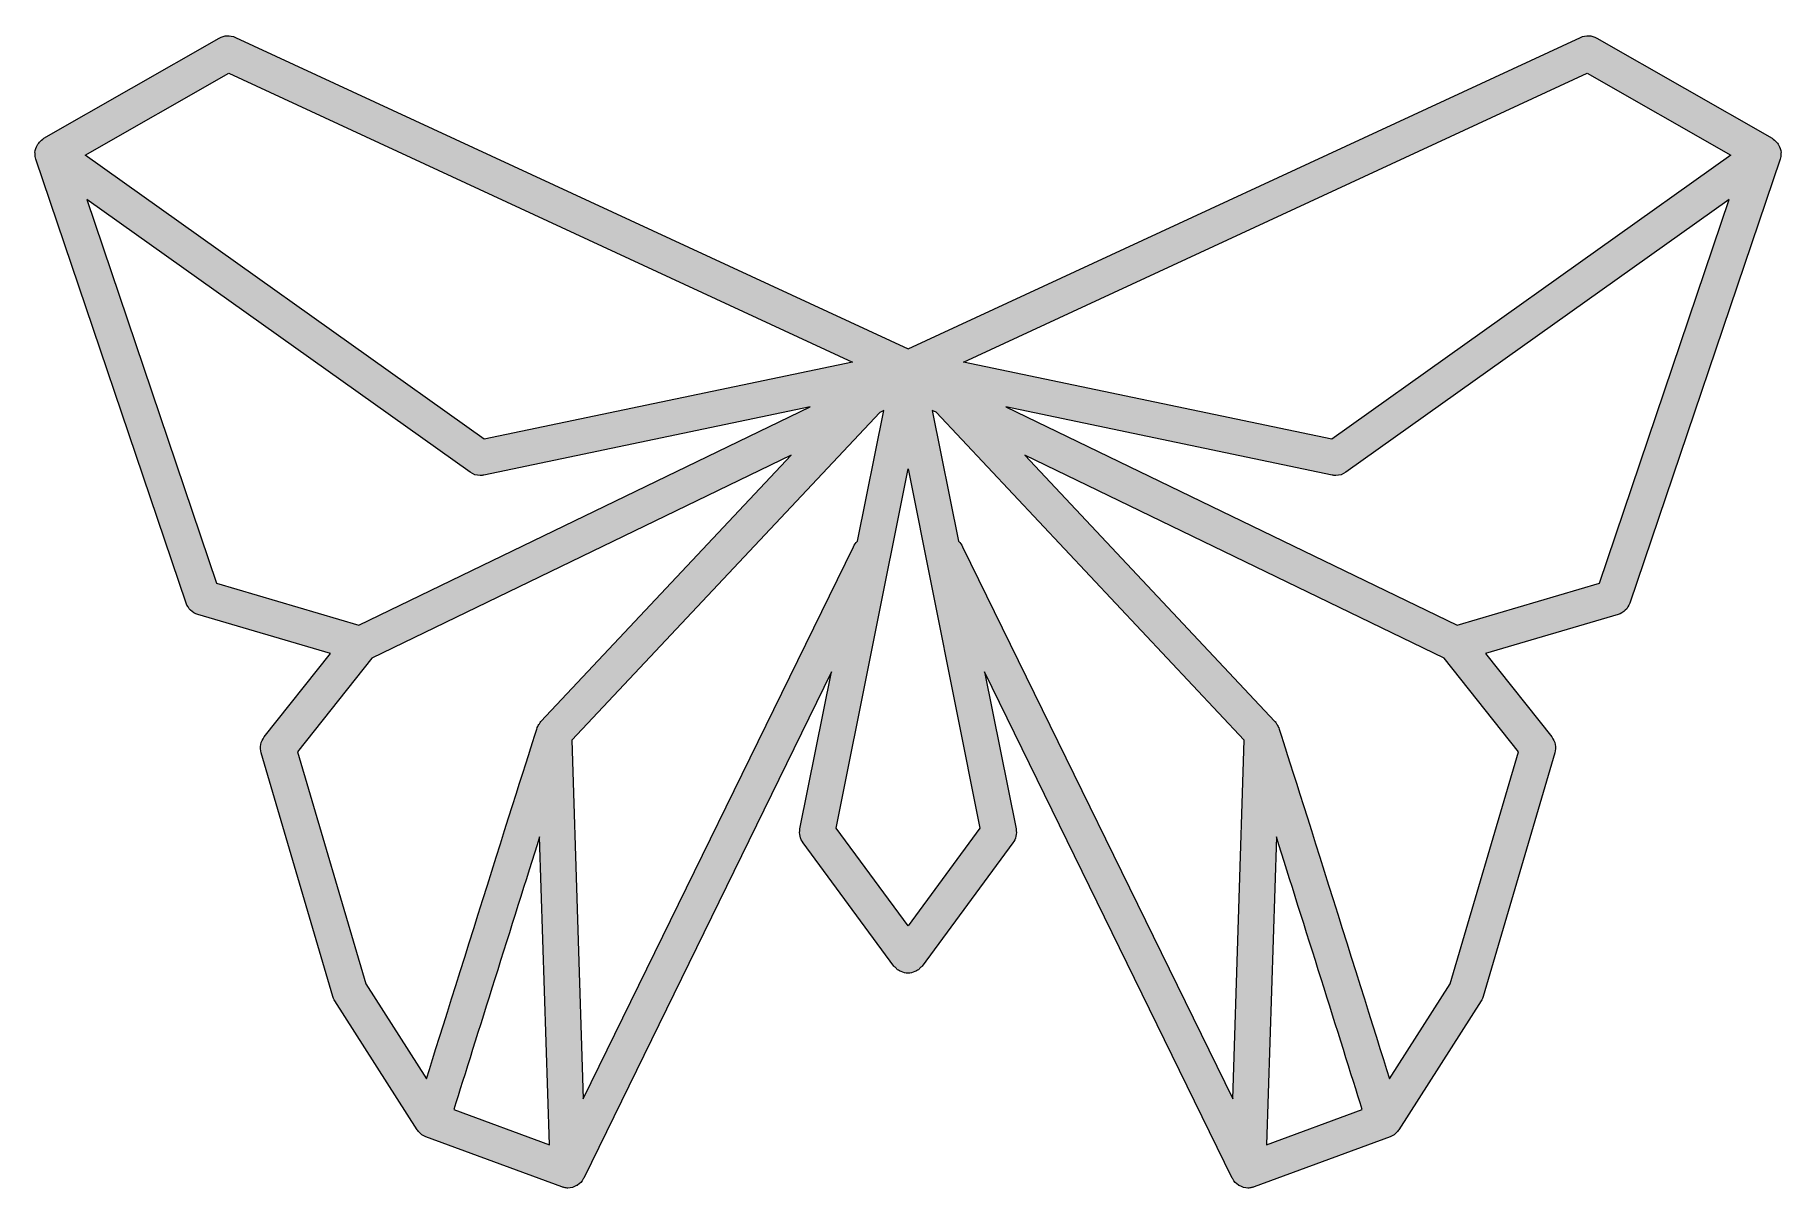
# Model space of a CAD drawing. Header units: inches. Extents: x 3.6 to 73.9, y 70.6 to 117.
import ezdxf

# ---------------------------------------------------------------- set-up
doc = ezdxf.new("R2010")
doc.units = ezdxf.units.IN
doc.header["$MEASUREMENT"] = 0
doc.layers.add('Layer 1', color=7, linetype='Continuous')

msp = doc.modelspace()

# ---------------------------------------------------------------- hatches: boundary and pattern name
at = {"layer": 'Layer 1', "true_color": 0xffffff}
h = msp.add_hatch(color=7, dxfattribs=at)
h.dxf.hatch_style = 2
edge = h.paths.add_edge_path()
edge.add_spline(control_points=[(73.897, 112.266), (73.897, 112.269), (73.895, 112.271), (73.895, 112.274), (73.888, 112.381), (73.853, 112.483), (73.8, 112.576), (73.786, 112.602), (73.766, 112.621), (73.748, 112.645), (73.701, 112.707), (73.647, 112.761), (73.582, 112.806), (73.565, 112.817), (73.558, 112.836), (73.54, 112.846), (73.54, 112.846), (66.483, 116.877), (66.483, 116.877), (66.285, 116.991), (66.043, 117.001), (65.834, 116.904), (65.834, 116.904), (38.773, 104.37), (38.773, 104.37), (38.773, 104.37), (11.711, 116.904), (11.711, 116.904), (11.502, 117.001), (11.26, 116.991), (11.062, 116.877), (11.062, 116.877), (4.006, 112.846), (4.006, 112.846), (3.988, 112.836), (3.981, 112.817), (3.964, 112.806), (3.899, 112.761), (3.846, 112.708), (3.799, 112.646), (3.781, 112.622), (3.76, 112.602), (3.745, 112.575), (3.693, 112.482), (3.658, 112.382), (3.651, 112.274), (3.651, 112.271), (3.649, 112.269), (3.649, 112.266), (3.648, 112.25), (3.658, 112.238), (3.658, 112.222), (3.659, 112.149), (3.662, 112.076), (3.686, 112.003), (3.686, 112.003), (9.734, 94.147), (9.734, 94.147), (9.807, 93.929), (9.983, 93.76), (10.204, 93.695), (10.204, 93.695), (15.533, 92.121), (15.533, 92.121), (15.533, 92.121), (12.874, 88.767), (12.874, 88.767), (12.731, 88.586), (12.685, 88.348), (12.75, 88.126), (12.75, 88.126), (15.63, 78.334), (15.63, 78.334), (15.649, 78.271), (15.677, 78.209), (15.712, 78.152), (15.712, 78.152), (19.024, 72.967), (19.024, 72.967), (19.054, 72.921), (19.094, 72.884), (19.133, 72.846), (19.146, 72.833), (19.155, 72.817), (19.17, 72.805), (19.232, 72.754), (19.3, 72.712), (19.376, 72.684), (19.376, 72.684), (24.849, 70.668), (24.849, 70.668), (24.865, 70.662), (24.88, 70.664), (24.896, 70.659), (24.914, 70.654), (24.928, 70.643), (24.946, 70.639), (24.996, 70.629), (25.046, 70.623), (25.094, 70.623), (25.218, 70.623), (25.336, 70.662), (25.443, 70.722), (25.454, 70.729), (25.464, 70.732), (25.475, 70.739), (25.573, 70.801), (25.65, 70.89), (25.708, 70.996), (25.713, 71.007), (25.726, 71.011), (25.73, 71.021), (25.73, 71.021), (35.693, 91.385), (35.693, 91.385), (35.693, 91.385), (34.427, 85.065), (34.427, 85.065), (34.388, 84.87), (34.434, 84.667), (34.552, 84.506), (34.552, 84.506), (38.202, 79.552), (38.202, 79.552), (38.218, 79.531), (38.243, 79.522), (38.261, 79.502), (38.292, 79.469), (38.315, 79.43), (38.353, 79.401), (38.375, 79.384), (38.402, 79.378), (38.426, 79.363), (38.449, 79.35), (38.471, 79.338), (38.495, 79.327), (38.585, 79.289), (38.678, 79.263), (38.771, 79.263), (38.771, 79.263), (38.773, 79.263), (38.773, 79.263), (38.773, 79.263), (38.774, 79.263), (38.774, 79.263), (38.868, 79.263), (38.961, 79.289), (39.05, 79.327), (39.074, 79.338), (39.096, 79.35), (39.119, 79.363), (39.143, 79.378), (39.17, 79.384), (39.192, 79.401), (39.23, 79.429), (39.253, 79.468), (39.284, 79.502), (39.302, 79.522), (39.327, 79.53), (39.343, 79.552), (39.343, 79.552), (42.993, 84.506), (42.993, 84.506), (43.111, 84.666), (43.157, 84.869), (43.118, 85.065), (43.118, 85.065), (41.852, 91.382), (41.852, 91.382), (41.852, 91.382), (51.815, 71.021), (51.815, 71.021), (51.82, 71.01), (51.833, 71.006), (51.837, 70.996), (51.896, 70.891), (51.973, 70.801), (52.07, 70.739), (52.081, 70.732), (52.091, 70.729), (52.102, 70.722), (52.208, 70.662), (52.327, 70.623), (52.451, 70.623), (52.5, 70.623), (52.55, 70.629), (52.599, 70.639), (52.618, 70.643), (52.631, 70.654), (52.649, 70.659), (52.665, 70.664), (52.68, 70.662), (52.696, 70.668), (52.696, 70.668), (58.169, 72.684), (58.169, 72.684), (58.245, 72.712), (58.314, 72.753), (58.375, 72.805), (58.39, 72.817), (58.399, 72.833), (58.413, 72.847), (58.452, 72.884), (58.492, 72.921), (58.521, 72.967), (58.521, 72.967), (61.833, 78.152), (61.833, 78.152), (61.868, 78.209), (61.896, 78.27), (61.915, 78.334), (61.915, 78.334), (64.795, 88.126), (64.795, 88.126), (64.86, 88.348), (64.814, 88.586), (64.671, 88.767), (64.671, 88.767), (62.012, 92.121), (62.012, 92.121), (62.012, 92.121), (67.341, 93.695), (67.341, 93.695), (67.562, 93.76), (67.737, 93.929), (67.811, 94.147), (67.811, 94.147), (73.859, 112.003), (73.859, 112.003), (73.883, 112.076), (73.886, 112.149), (73.887, 112.222), (73.888, 112.237), (73.898, 112.25), (73.897, 112.266)], knot_values=[0, 0, 0, 0, 1, 1, 1, 2, 2, 2, 3, 3, 3, 4, 4, 4, 5, 5, 5, 6, 6, 6, 7, 7, 7, 8, 8, 8, 9, 9, 9, 10, 10, 10, 11, 11, 11, 12, 12, 12, 13, 13, 13, 14, 14, 14, 15, 15, 15, 16, 16, 16, 17, 17, 17, 18, 18, 18, 19, 19, 19, 20, 20, 20, 21, 21, 21, 22, 22, 22, 23, 23, 23, 24, 24, 24, 25, 25, 25, 26, 26, 26, 27, 27, 27, 28, 28, 28, 29, 29, 29, 30, 30, 30, 31, 31, 31, 32, 32, 32, 33, 33, 33, 34, 34, 34, 35, 35, 35, 36, 36, 36, 37, 37, 37, 38, 38, 38, 39, 39, 39, 40, 40, 40, 41, 41, 41, 42, 42, 42, 43, 43, 43, 44, 44, 44, 45, 45, 45, 46, 46, 46, 47, 47, 47, 48, 48, 48, 49, 49, 49, 50, 50, 50, 51, 51, 51, 52, 52, 52, 53, 53, 53, 54, 54, 54, 55, 55, 55, 56, 56, 56, 57, 57, 57, 58, 58, 58, 59, 59, 59, 60, 60, 60, 61, 61, 61, 62, 62, 62, 63, 63, 63, 64, 64, 64, 65, 65, 65, 66, 66, 66, 67, 67, 67, 68, 68, 68, 69, 69, 69, 70, 70, 70, 71, 71, 71, 72, 72, 72, 73, 73, 73, 74, 74, 74, 75, 75, 75, 76, 76, 76, 77, 77, 77, 78, 78, 78, 78], degree=3, periodic=1)
h.paths.add_polyline_path([(66.098, 115.465), (71.874, 112.165), (55.822, 100.747), (41.01, 103.846)])
h.paths.add_polyline_path([(11.447, 115.465), (36.535, 103.846), (21.723, 100.747), (5.671, 112.165)])
edge = h.paths.add_edge_path()
edge.add_spline(control_points=[(5.73, 110.384), (5.73, 110.384), (21.154, 99.413), (21.154, 99.413), (21.275, 99.327), (21.419, 99.281), (21.565, 99.281), (21.614, 99.281), (21.662, 99.286), (21.711, 99.297), (21.711, 99.297), (34.842, 102.044), (34.842, 102.044), (34.842, 102.044), (16.68, 93.259), (16.68, 93.259), (16.68, 93.259), (10.959, 94.949), (10.959, 94.949), (10.959, 94.949), (5.73, 110.384), (5.73, 110.384)], knot_values=[0, 0, 0, 0, 1, 1, 1, 2, 2, 2, 3, 3, 3, 4, 4, 4, 5, 5, 5, 6, 6, 6, 7, 7, 7, 7], degree=3, periodic=1)
edge = h.paths.add_edge_path()
edge.add_spline(control_points=[(14.212, 88.174), (14.212, 88.174), (17.196, 91.936), (17.196, 91.936), (17.196, 91.936), (34.071, 100.097), (34.071, 100.097), (34.071, 100.097), (24.008, 89.388), (24.008, 89.388), (24.006, 89.386), (24.006, 89.384), (24.005, 89.382), (23.983, 89.359), (23.972, 89.326), (23.953, 89.3), (23.918, 89.249), (23.88, 89.2), (23.859, 89.144), (23.859, 89.141), (23.857, 89.14), (23.856, 89.138), (23.728, 88.776), (20.597, 78.822), (19.399, 75.012), (19.399, 75.012), (16.96, 78.831), (16.96, 78.831), (16.96, 78.831), (14.212, 88.174), (14.212, 88.174)], knot_values=[0, 0, 0, 0, 1, 1, 1, 2, 2, 2, 3, 3, 3, 4, 4, 4, 5, 5, 5, 6, 6, 6, 7, 7, 7, 8, 8, 8, 9, 9, 9, 10, 10, 10, 10], degree=3, periodic=1)
edge = h.paths.add_edge_path()
edge.add_spline(control_points=[(23.951, 84.747), (23.951, 84.747), (24.351, 72.362), (24.351, 72.362), (24.351, 72.362), (20.499, 73.781), (20.499, 73.781), (21.375, 76.567), (22.879, 81.351), (23.951, 84.747)], knot_values=[0, 0, 0, 0, 1, 1, 1, 2, 2, 2, 3, 3, 3, 3], degree=3, periodic=1)
edge = h.paths.add_edge_path()
edge.add_spline(control_points=[(36.574, 96.413), (36.574, 96.413), (25.71, 74.206), (25.71, 74.206), (25.71, 74.206), (25.243, 88.632), (25.243, 88.632), (25.243, 88.632), (37.638, 101.821), (37.638, 101.821), (37.638, 101.821), (37.799, 101.899), (37.799, 101.899), (37.799, 101.899), (36.744, 96.634), (36.744, 96.634), (36.675, 96.574), (36.617, 96.5), (36.574, 96.413)], knot_values=[0, 0, 0, 0, 1, 1, 1, 2, 2, 2, 3, 3, 3, 4, 4, 4, 5, 5, 5, 6, 6, 6, 6], degree=3, periodic=1)
h.paths.add_polyline_path([(38.773, 81.168), (35.879, 85.096), (38.773, 99.547), (41.667, 85.096)])
edge = h.paths.add_edge_path()
edge.add_spline(control_points=[(39.748, 101.9), (39.748, 101.9), (39.907, 101.823), (39.907, 101.823), (39.907, 101.823), (52.303, 88.632), (52.303, 88.632), (52.303, 88.632), (51.837, 74.207), (51.837, 74.207), (51.837, 74.207), (40.972, 96.414), (40.972, 96.414), (40.929, 96.5), (40.871, 96.574), (40.803, 96.634), (40.803, 96.634), (39.748, 101.9), (39.748, 101.9)], knot_values=[0, 0, 0, 0, 1, 1, 1, 2, 2, 2, 3, 3, 3, 4, 4, 4, 5, 5, 5, 6, 6, 6, 6], degree=3, periodic=1)
edge = h.paths.add_edge_path()
edge.add_spline(control_points=[(53.594, 84.747), (54.666, 81.351), (56.171, 76.566), (57.046, 73.781), (57.046, 73.781), (53.194, 72.362), (53.194, 72.362), (53.194, 72.362), (53.594, 84.747), (53.594, 84.747)], knot_values=[0, 0, 0, 0, 1, 1, 1, 2, 2, 2, 3, 3, 3, 3], degree=3, periodic=1)
edge = h.paths.add_edge_path()
edge.add_spline(control_points=[(60.585, 78.831), (60.585, 78.831), (58.146, 75.011), (58.146, 75.011), (56.948, 78.822), (53.816, 88.776), (53.688, 89.138), (53.687, 89.14), (53.685, 89.141), (53.685, 89.144), (53.664, 89.2), (53.627, 89.248), (53.593, 89.297), (53.573, 89.324), (53.562, 89.359), (53.539, 89.382), (53.538, 89.384), (53.538, 89.386), (53.536, 89.388), (53.536, 89.388), (43.472, 100.098), (43.472, 100.098), (43.472, 100.098), (60.349, 91.936), (60.349, 91.936), (60.349, 91.936), (63.333, 88.174), (63.333, 88.174), (63.333, 88.174), (60.585, 78.831), (60.585, 78.831)], knot_values=[0, 0, 0, 0, 1, 1, 1, 2, 2, 2, 3, 3, 3, 4, 4, 4, 5, 5, 5, 6, 6, 6, 7, 7, 7, 8, 8, 8, 9, 9, 9, 10, 10, 10, 10], degree=3, periodic=1)
edge = h.paths.add_edge_path()
edge.add_spline(control_points=[(66.587, 94.949), (66.587, 94.949), (60.866, 93.259), (60.866, 93.259), (60.866, 93.259), (42.704, 102.044), (42.704, 102.044), (42.704, 102.044), (55.835, 99.297), (55.835, 99.297), (55.884, 99.286), (55.932, 99.281), (55.981, 99.281), (56.127, 99.281), (56.271, 99.327), (56.392, 99.413), (56.392, 99.413), (71.816, 110.384), (71.816, 110.384), (71.816, 110.384), (66.587, 94.949), (66.587, 94.949)], knot_values=[0, 0, 0, 0, 1, 1, 1, 2, 2, 2, 3, 3, 3, 4, 4, 4, 5, 5, 5, 6, 6, 6, 7, 7, 7, 7], degree=3, periodic=1)

# ---------------------------------------------------------------- linework, layer by layer
at = {"layer": 'Layer 1', "lineweight": 0}
for points in [[(11.447, 115.465), (36.535, 103.846), (21.723, 100.747), (5.671, 112.165), (11.447, 115.465)], [(66.098, 115.465), (71.874, 112.165), (55.822, 100.747), (41.01, 103.846), (66.098, 115.465)], [(38.773, 81.168), (35.879, 85.096), (38.773, 99.547), (41.667, 85.096), (38.773, 81.168)]]:
    msp.add_lwpolyline(points, dxfattribs=at)
for points, knots in [([(73.897, 112.266), (73.897, 112.269), (73.895, 112.271), (73.895, 112.274), (73.888, 112.381), (73.853, 112.483), (73.8, 112.576), (73.786, 112.602), (73.766, 112.621), (73.748, 112.645), (73.701, 112.707), (73.647, 112.761), (73.582, 112.806), (73.565, 112.817), (73.558, 112.836), (73.54, 112.846), (73.54, 112.846), (66.483, 116.877), (66.483, 116.877), (66.285, 116.991), (66.043, 117.001), (65.834, 116.904), (65.834, 116.904), (38.773, 104.37), (38.773, 104.37), (38.773, 104.37), (11.711, 116.904), (11.711, 116.904), (11.502, 117.001), (11.26, 116.991), (11.062, 116.877), (11.062, 116.877), (4.006, 112.846), (4.006, 112.846), (3.988, 112.836), (3.981, 112.817), (3.964, 112.806), (3.899, 112.761), (3.846, 112.708), (3.799, 112.646), (3.781, 112.622), (3.76, 112.602), (3.745, 112.575), (3.693, 112.482), (3.658, 112.382), (3.651, 112.274), (3.651, 112.271), (3.649, 112.269), (3.649, 112.266), (3.648, 112.25), (3.658, 112.238), (3.658, 112.222), (3.659, 112.149), (3.662, 112.076), (3.686, 112.003), (3.686, 112.003), (9.734, 94.147), (9.734, 94.147), (9.807, 93.929), (9.983, 93.76), (10.204, 93.695), (10.204, 93.695), (15.533, 92.121), (15.533, 92.121), (15.533, 92.121), (12.874, 88.767), (12.874, 88.767), (12.731, 88.586), (12.685, 88.348), (12.75, 88.126), (12.75, 88.126), (15.63, 78.334), (15.63, 78.334), (15.649, 78.271), (15.677, 78.209), (15.712, 78.152), (15.712, 78.152), (19.024, 72.967), (19.024, 72.967), (19.054, 72.921), (19.094, 72.884), (19.133, 72.846), (19.146, 72.833), (19.155, 72.817), (19.17, 72.805), (19.232, 72.754), (19.3, 72.712), (19.376, 72.684), (19.376, 72.684), (24.849, 70.668), (24.849, 70.668), (24.865, 70.662), (24.88, 70.664), (24.896, 70.659), (24.914, 70.654), (24.928, 70.643), (24.946, 70.639), (24.996, 70.629), (25.046, 70.623), (25.094, 70.623), (25.218, 70.623), (25.336, 70.662), (25.443, 70.722), (25.454, 70.729), (25.464, 70.732), (25.475, 70.739), (25.573, 70.801), (25.65, 70.89), (25.708, 70.996), (25.713, 71.007), (25.726, 71.011), (25.73, 71.021), (25.73, 71.021), (35.693, 91.385), (35.693, 91.385), (35.693, 91.385), (34.427, 85.065), (34.427, 85.065), (34.388, 84.87), (34.434, 84.667), (34.552, 84.506), (34.552, 84.506), (38.202, 79.552), (38.202, 79.552), (38.218, 79.531), (38.243, 79.522), (38.261, 79.502), (38.292, 79.469), (38.315, 79.43), (38.353, 79.401), (38.375, 79.384), (38.402, 79.378), (38.426, 79.363), (38.449, 79.35), (38.471, 79.338), (38.495, 79.327), (38.585, 79.289), (38.678, 79.263), (38.771, 79.263), (38.771, 79.263), (38.773, 79.263), (38.773, 79.263), (38.773, 79.263), (38.774, 79.263), (38.774, 79.263), (38.868, 79.263), (38.961, 79.289), (39.05, 79.327), (39.074, 79.338), (39.096, 79.35), (39.119, 79.363), (39.143, 79.378), (39.17, 79.384), (39.192, 79.401), (39.23, 79.429), (39.253, 79.468), (39.284, 79.502), (39.302, 79.522), (39.327, 79.53), (39.343, 79.552), (39.343, 79.552), (42.993, 84.506), (42.993, 84.506), (43.111, 84.666), (43.157, 84.869), (43.118, 85.065), (43.118, 85.065), (41.852, 91.382), (41.852, 91.382), (41.852, 91.382), (51.815, 71.021), (51.815, 71.021), (51.82, 71.01), (51.833, 71.006), (51.837, 70.996), (51.896, 70.891), (51.973, 70.801), (52.07, 70.739), (52.081, 70.732), (52.091, 70.729), (52.102, 70.722), (52.208, 70.662), (52.327, 70.623), (52.451, 70.623), (52.5, 70.623), (52.55, 70.629), (52.599, 70.639), (52.618, 70.643), (52.631, 70.654), (52.649, 70.659), (52.665, 70.664), (52.68, 70.662), (52.696, 70.668), (52.696, 70.668), (58.169, 72.684), (58.169, 72.684), (58.245, 72.712), (58.314, 72.753), (58.375, 72.805), (58.39, 72.817), (58.399, 72.833), (58.413, 72.847), (58.452, 72.884), (58.492, 72.921), (58.521, 72.967), (58.521, 72.967), (61.833, 78.152), (61.833, 78.152), (61.868, 78.209), (61.896, 78.27), (61.915, 78.334), (61.915, 78.334), (64.795, 88.126), (64.795, 88.126), (64.86, 88.348), (64.814, 88.586), (64.671, 88.767), (64.671, 88.767), (62.012, 92.121), (62.012, 92.121), (62.012, 92.121), (67.341, 93.695), (67.341, 93.695), (67.562, 93.76), (67.737, 93.929), (67.811, 94.147), (67.811, 94.147), (73.859, 112.003), (73.859, 112.003), (73.883, 112.076), (73.886, 112.149), (73.887, 112.222), (73.888, 112.237), (73.898, 112.25), (73.897, 112.266)], [0, 0, 0, 0, 1, 1, 1, 2, 2, 2, 3, 3, 3, 4, 4, 4, 5, 5, 5, 6, 6, 6, 7, 7, 7, 8, 8, 8, 9, 9, 9, 10, 10, 10, 11, 11, 11, 12, 12, 12, 13, 13, 13, 14, 14, 14, 15, 15, 15, 16, 16, 16, 17, 17, 17, 18, 18, 18, 19, 19, 19, 20, 20, 20, 21, 21, 21, 22, 22, 22, 23, 23, 23, 24, 24, 24, 25, 25, 25, 26, 26, 26, 27, 27, 27, 28, 28, 28, 29, 29, 29, 30, 30, 30, 31, 31, 31, 32, 32, 32, 33, 33, 33, 34, 34, 34, 35, 35, 35, 36, 36, 36, 37, 37, 37, 38, 38, 38, 39, 39, 39, 40, 40, 40, 41, 41, 41, 42, 42, 42, 43, 43, 43, 44, 44, 44, 45, 45, 45, 46, 46, 46, 47, 47, 47, 48, 48, 48, 49, 49, 49, 50, 50, 50, 51, 51, 51, 52, 52, 52, 53, 53, 53, 54, 54, 54, 55, 55, 55, 56, 56, 56, 57, 57, 57, 58, 58, 58, 59, 59, 59, 60, 60, 60, 61, 61, 61, 62, 62, 62, 63, 63, 63, 64, 64, 64, 65, 65, 65, 66, 66, 66, 67, 67, 67, 68, 68, 68, 69, 69, 69, 70, 70, 70, 71, 71, 71, 72, 72, 72, 73, 73, 73, 74, 74, 74, 75, 75, 75, 76, 76, 76, 77, 77, 77, 78, 78, 78, 78]), ([(5.73, 110.384), (5.73, 110.384), (21.154, 99.413), (21.154, 99.413), (21.275, 99.327), (21.419, 99.281), (21.565, 99.281), (21.614, 99.281), (21.662, 99.286), (21.711, 99.297), (21.711, 99.297), (34.842, 102.044), (34.842, 102.044), (34.842, 102.044), (16.68, 93.259), (16.68, 93.259), (16.68, 93.259), (10.959, 94.949), (10.959, 94.949), (10.959, 94.949), (5.73, 110.384), (5.73, 110.384)], [0, 0, 0, 0, 1, 1, 1, 2, 2, 2, 3, 3, 3, 4, 4, 4, 5, 5, 5, 6, 6, 6, 7, 7, 7, 7]), ([(66.587, 94.949), (66.587, 94.949), (60.866, 93.259), (60.866, 93.259), (60.866, 93.259), (42.704, 102.044), (42.704, 102.044), (42.704, 102.044), (55.835, 99.297), (55.835, 99.297), (55.884, 99.286), (55.932, 99.281), (55.981, 99.281), (56.127, 99.281), (56.271, 99.327), (56.392, 99.413), (56.392, 99.413), (71.816, 110.384), (71.816, 110.384), (71.816, 110.384), (66.587, 94.949), (66.587, 94.949)], [0, 0, 0, 0, 1, 1, 1, 2, 2, 2, 3, 3, 3, 4, 4, 4, 5, 5, 5, 6, 6, 6, 7, 7, 7, 7]), ([(36.574, 96.413), (36.574, 96.413), (25.71, 74.206), (25.71, 74.206), (25.71, 74.206), (25.243, 88.632), (25.243, 88.632), (25.243, 88.632), (37.638, 101.821), (37.638, 101.821), (37.638, 101.821), (37.799, 101.899), (37.799, 101.899), (37.799, 101.899), (36.744, 96.634), (36.744, 96.634), (36.675, 96.574), (36.617, 96.5), (36.574, 96.413)], [0, 0, 0, 0, 1, 1, 1, 2, 2, 2, 3, 3, 3, 4, 4, 4, 5, 5, 5, 6, 6, 6, 6]), ([(39.748, 101.9), (39.748, 101.9), (39.907, 101.823), (39.907, 101.823), (39.907, 101.823), (52.303, 88.632), (52.303, 88.632), (52.303, 88.632), (51.837, 74.207), (51.837, 74.207), (51.837, 74.207), (40.972, 96.414), (40.972, 96.414), (40.929, 96.5), (40.871, 96.574), (40.803, 96.634), (40.803, 96.634), (39.748, 101.9), (39.748, 101.9)], [0, 0, 0, 0, 1, 1, 1, 2, 2, 2, 3, 3, 3, 4, 4, 4, 5, 5, 5, 6, 6, 6, 6]), ([(14.212, 88.174), (14.212, 88.174), (17.196, 91.936), (17.196, 91.936), (17.196, 91.936), (34.071, 100.097), (34.071, 100.097), (34.071, 100.097), (24.008, 89.388), (24.008, 89.388), (24.006, 89.386), (24.006, 89.384), (24.005, 89.382), (23.983, 89.359), (23.972, 89.326), (23.953, 89.3), (23.918, 89.249), (23.88, 89.2), (23.859, 89.144), (23.859, 89.141), (23.857, 89.14), (23.856, 89.138), (23.728, 88.776), (20.597, 78.822), (19.399, 75.012), (19.399, 75.012), (16.96, 78.831), (16.96, 78.831), (16.96, 78.831), (14.212, 88.174), (14.212, 88.174)], [0, 0, 0, 0, 1, 1, 1, 2, 2, 2, 3, 3, 3, 4, 4, 4, 5, 5, 5, 6, 6, 6, 7, 7, 7, 8, 8, 8, 9, 9, 9, 10, 10, 10, 10]), ([(60.585, 78.831), (60.585, 78.831), (58.146, 75.011), (58.146, 75.011), (56.948, 78.822), (53.816, 88.776), (53.688, 89.138), (53.687, 89.14), (53.685, 89.141), (53.685, 89.144), (53.664, 89.2), (53.627, 89.248), (53.593, 89.297), (53.573, 89.324), (53.562, 89.359), (53.539, 89.382), (53.538, 89.384), (53.538, 89.386), (53.536, 89.388), (53.536, 89.388), (43.472, 100.098), (43.472, 100.098), (43.472, 100.098), (60.349, 91.936), (60.349, 91.936), (60.349, 91.936), (63.333, 88.174), (63.333, 88.174), (63.333, 88.174), (60.585, 78.831), (60.585, 78.831)], [0, 0, 0, 0, 1, 1, 1, 2, 2, 2, 3, 3, 3, 4, 4, 4, 5, 5, 5, 6, 6, 6, 7, 7, 7, 8, 8, 8, 9, 9, 9, 10, 10, 10, 10]), ([(23.951, 84.747), (23.951, 84.747), (24.351, 72.362), (24.351, 72.362), (24.351, 72.362), (20.499, 73.781), (20.499, 73.781), (21.375, 76.567), (22.879, 81.351), (23.951, 84.747)], [0, 0, 0, 0, 1, 1, 1, 2, 2, 2, 3, 3, 3, 3]), ([(53.594, 84.747), (54.666, 81.351), (56.171, 76.566), (57.046, 73.781), (57.046, 73.781), (53.194, 72.362), (53.194, 72.362), (53.194, 72.362), (53.594, 84.747), (53.594, 84.747)], [0, 0, 0, 0, 1, 1, 1, 2, 2, 2, 3, 3, 3, 3])]:
    msp.add_open_spline(points, degree=3, knots=knots, dxfattribs=at)

doc.saveas('drawing.dxf')
